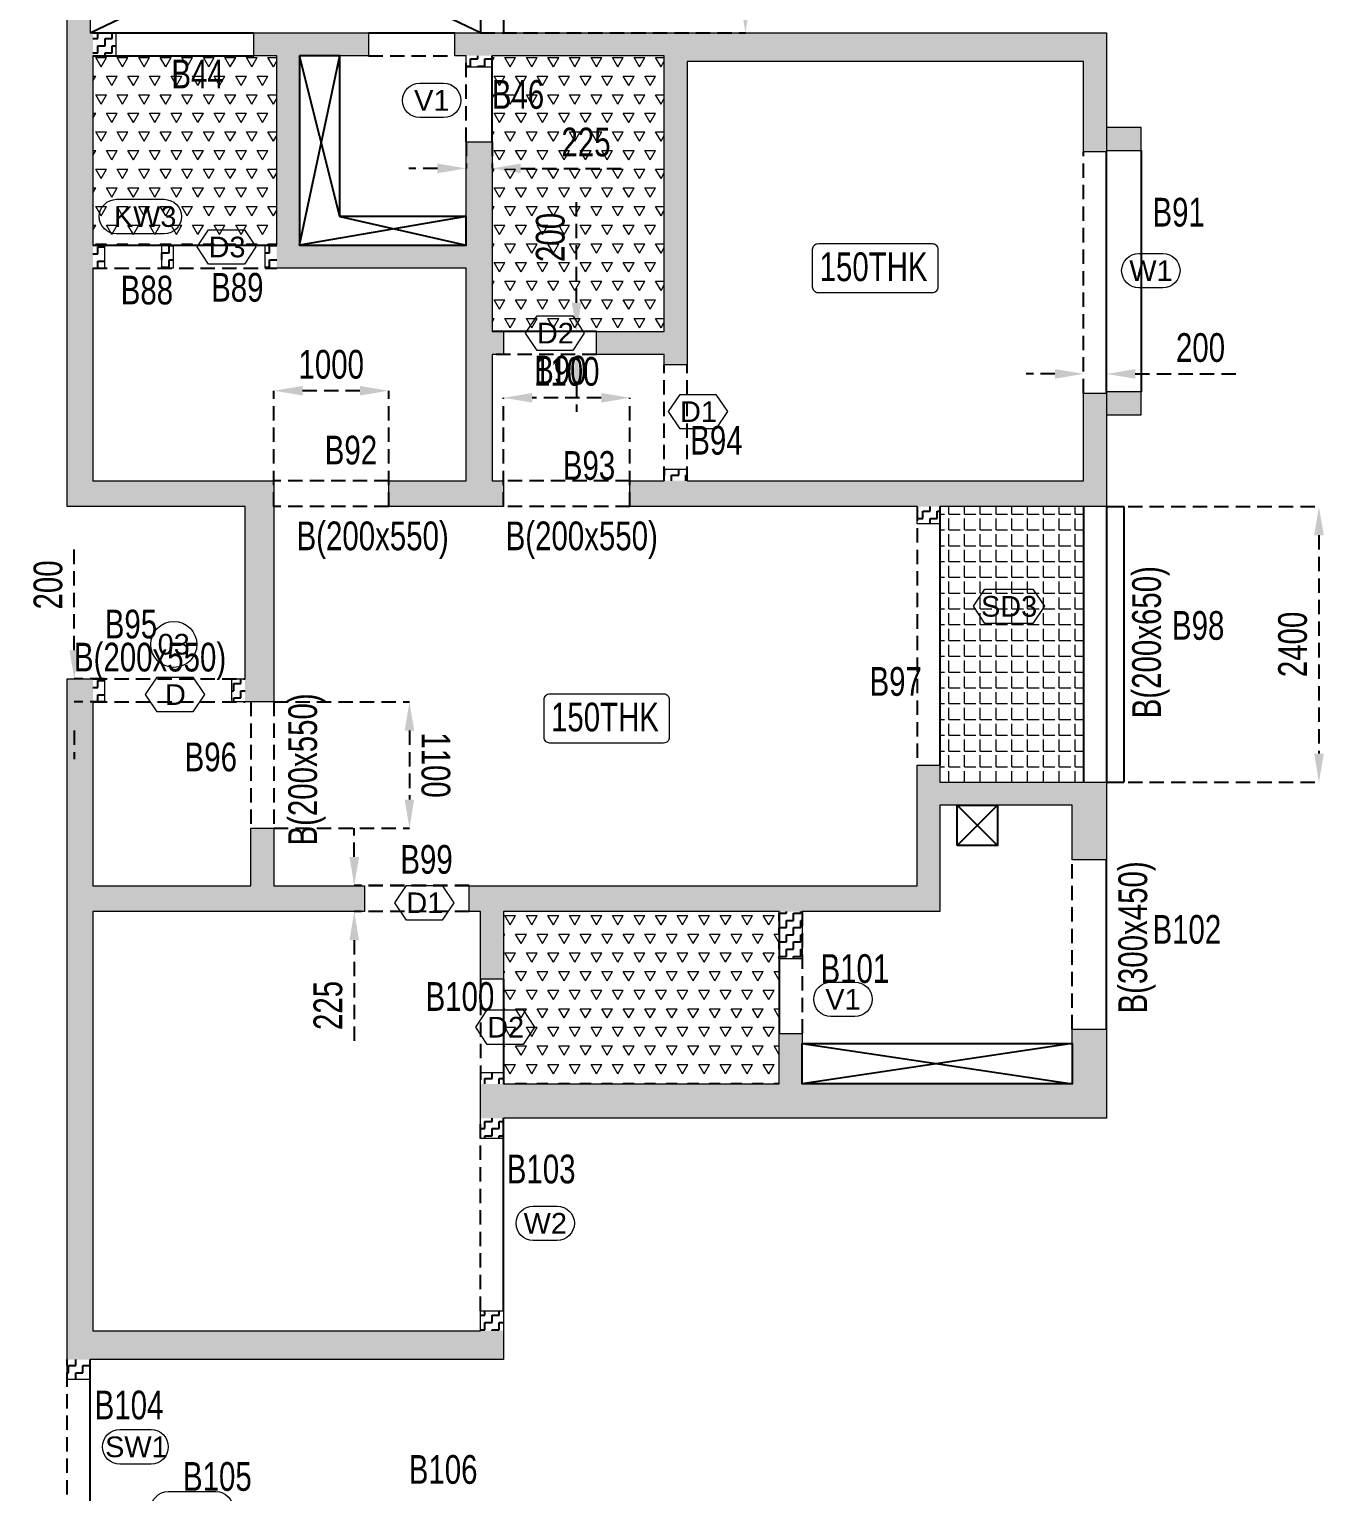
# Model space of a CAD drawing. Header units: millimetres. Extents: x 17 to 40023, y 104 to 56685.
# Drawn here: x 14408 to 25678, y 29027 to 41758 of the extents above; entities that cross this region are included whole.
import ezdxf
from ezdxf.enums import TextEntityAlignment as Align

# ---------------------------------------------------------------- set-up
doc = ezdxf.new("R2010")
doc.units = ezdxf.units.MM
doc.linetypes.add('HIDDEN', pattern=[0.375, 0.25, -0.125])
for name, color, linetype, lineweight in [('A-OPNG-DOOR-TAGS', 8, 'Continuous', 15), ('A-OPNG-WNDW-TAGS', 8, 'Continuous', 15), ("S-BEAM NO'S", 2, 'Continuous', 20), ('S-GENERAL', 252, 'Continuous', 20), ('S-HATCH', 8, 'Continuous', 20), ('s-text', 20, 'Continuous', 13), ('S-WALL', 100, 'Continuous', 20)]:
    doc.layers.add(name, color=color, linetype=linetype, lineweight=lineweight)
for name, color, linetype in [('S-BEAM', 4, 'HIDDEN'), ('S-BEAM 1', 6, 'Continuous'), ('S-CUTOUT', 25, 'Continuous'), ('S-WALL HATCH', 251, 'Continuous')]:
    doc.layers.add(name, color=color, linetype=linetype)
doc.styles.add('Dim.s & Anno.(Misc.)', font='ARIALN.TTF')
doc.styles.add('SOBHA', font='swisscl.ttf')
doc.styles.add('SOBHA SMALL', font='arial.ttf', dxfattribs={"height": 100})
doc.dimstyles.new('S-100-2', dxfattribs={"dimscale": 100, "dimtxt": 2.5, "dimasz": 2.5, "dimexe": 0, "dimexo": 0, "dimgap": 1, "dimtad": 1, "dimdec": 0, "dimzin": 0, "dimdsep": 46, "dimtxsty": 'SOBHA', "dimcen": 0.0895, "dimclrd": 8, "dimclre": 8, "dimclrt": 2, "dimadec": 0, "dimazin": 0, "dimtfac": 1, "dimtdec": 0, "dimtofl": 0, "dimtmove": 0, "dimatfit": 3, "dimfxl": 0.18, "dimtolj": 1, "dimtzin": 0, "dimlwd": -1, "dimlwe": -1, "dimarcsym": 1})
pattern_1 = [(0, (0, 0), (62.5, 62.5), [62.5, -62.5]), (90, (62.5, 0), (-62.5, 62.5), [62.5, -62.5])]
pattern_2 = [(60, (105314.17, -1923.17), (-93.75, 162.379763), [93.75, -93.75]), (120, (105314.17, -1923.17), (-187.5, 1e-07), [93.75, -93.75]), (0, (105267.3, -1841.98), (93.75, 162.379763), [93.75, -93.75])]

# ---------------------------------------------------------------- blocks, each defined once
blk = doc.blocks.new('WING 05 TYP WALLS')
at = {"layer": 'S-WALL HATCH', "ltscale": 7.5, "transparency": 33554687}
h = blk.add_hatch(color=251, dxfattribs=at)
h.dxf.hatch_style = 1
h.paths.add_polyline_path([(-596732, -58173), (-598307, -58173), (-598307, -56323), (-598307, -56123), (-598307, -54473), (-598307, -54273), (-598332, -54273), (-598332, -54060), (-598532, -54060), (-598532, -58398), (-596982, -58398), (-596982, -59898), (-596982, -60098), (-596732, -60098), (-596732, -59898)])
h = blk.add_hatch(dxfattribs=at)
h.set_pattern_fill('ZIGZAG', color=251, scale=500)
h.set_pattern_definition([(0, (-598306.83, -56322.9), (62.5, 62.5), [62.5, -62.5]), (90, (-598244.33, -56322.9), (-62.5, 62.5), [62.5, -62.5])])
h.paths.add_polyline_path([(-598207, -56123), (-598307, -56123), (-598307, -56323), (-598207, -56323)])
h.paths.add_polyline_path([(-598107, -54273), (-598307, -54273), (-598307, -54473), (-598107, -54473)])
h = blk.add_hatch(color=251, dxfattribs=at)
h.dxf.hatch_style = 1
h.paths.add_polyline_path([(-594832, -55223), (-595057, -55223), (-595057, -56123), (-596507, -56123), (-596507, -54473), (-595907, -54473), (-595907, -54273), (-596907, -54273), (-596907, -54473), (-596707, -54473), (-596707, -56123), (-596707, -56323), (-595057, -56323), (-595057, -58173), (-595732, -58173), (-595732, -58398), (-594732, -58398), (-594732, -58173), (-594832, -58173), (-594832, -57073), (-594732, -57073), (-594732, -56873), (-594832, -56873)])
h = blk.add_hatch(color=251, dxfattribs=at)
h.dxf.hatch_style = 1
h.paths.add_polyline_path([(-589482, -54273), (-593132, -54273), (-595157, -54273), (-595157, -54473), (-595057, -54473), (-594832, -54473), (-593332, -54473), (-593332, -56873), (-593922, -56873), (-593922, -57073), (-593332, -57073), (-593332, -57163), (-593132, -57163), (-593132, -54523), (-589682, -54523), (-589682, -55310), (-589482, -55310), (-589482, -54523)])
h = blk.add_hatch(dxfattribs=at)
h.set_pattern_fill('ZIGZAG', color=251, scale=500)
h.set_pattern_definition(pattern_1)
h.paths.add_polyline_path([(-594832, -54473), (-595057, -54473), (-595057, -54573), (-594832, -54573)], flags=17)
h = blk.add_hatch(dxfattribs=at)
h.set_pattern_fill('ZIGZAG', color=251, scale=500)
h.set_pattern_definition(pattern_1)
h.paths.add_polyline_path([(-597607, -56123), (-597707, -56123), (-597707, -56323), (-597607, -56323)])
h = blk.add_hatch(dxfattribs=at)
h.set_pattern_fill('ZIGZAG', color=251, scale=500)
h.set_pattern_definition(pattern_1)
h.paths.add_polyline_path([(-596707, -56123), (-596807, -56123), (-596807, -56323), (-596707, -56323)], flags=17)
h = blk.add_hatch(color=251, dxfattribs=at)
h.dxf.hatch_style = 1
h.paths.add_polyline_path([(-589482, -58173), (-589482, -57410), (-589682, -57410), (-589682, -58173), (-593132, -58173), (-593332, -58173), (-593632, -58173), (-593632, -58398), (-591132, -58398), (-590932, -58398), (-589482, -58398)])
h = blk.add_hatch(dxfattribs=at)
h.set_pattern_fill('ZIGZAG', color=251, scale=500)
h.set_pattern_definition(pattern_1)
h.paths.add_polyline_path([(-593132, -58073), (-593332, -58073), (-593332, -58173), (-593132, -58173)], flags=17)
h = blk.add_hatch(dxfattribs=at)
h.set_pattern_fill('ZIGZAG', color=251, scale=500)
h.set_pattern_definition(pattern_1)
h.paths.add_polyline_path([(-590932, -58398), (-591132, -58398), (-591132, -58548), (-590932, -58548)])
h = blk.add_hatch(color=251, dxfattribs=at)
h.dxf.hatch_style = 1
h.paths.add_polyline_path([(-595942, -61698), (-596732, -61698), (-596732, -61198), (-596932, -61198), (-596932, -61698), (-598307, -61698), (-598307, -60098), (-598307, -59898), (-598532, -59898), (-598532, -65823), (-598332, -65823), (-594732, -65823), (-594732, -65573), (-594932, -65573), (-598307, -65573), (-598307, -61923), (-595942, -61923)])
h = blk.add_hatch(dxfattribs=at)
h.set_pattern_fill('ZIGZAG', color=251, scale=500)
h.set_pattern_definition([(0, (-598306.83, -60097.9), (62.5, 62.5), [62.5, -62.5]), (90, (-598244.33, -60097.9), (-62.5, 62.5), [62.5, -62.5])])
h.paths.add_polyline_path([(-598207, -59898), (-598307, -59898), (-598307, -60098), (-598207, -60098)])
h = blk.add_hatch(dxfattribs=at)
h.set_pattern_fill('ZIGZAG', color=251, scale=500)
h.set_pattern_definition(pattern_1)
h.paths.add_polyline_path([(-596982, -59898), (-597097, -59898), (-597097, -60098), (-596982, -60098)], flags=17)
h = blk.add_hatch(color=251, dxfattribs=at)
h.dxf.hatch_style = 1
h.paths.add_polyline_path([(-590932, -61698), (-590932, -60998), (-589782, -60998), (-589782, -61473), (-589482, -61473), (-589482, -60798), (-589782, -60798), (-590932, -60798), (-590932, -60648), (-591132, -60648), (-591132, -60798), (-591132, -61698), (-595032, -61698), (-595032, -61923), (-594932, -61923), (-594932, -62513), (-594732, -62513), (-594732, -61923), (-592332, -61923), (-592132, -61923), (-590932, -61923)])
h = blk.add_hatch(dxfattribs=at)
h.set_pattern_fill('ZIGZAG', color=251, scale=500)
h.set_pattern_definition(pattern_1)
h.paths.add_polyline_path([(-592132, -61923), (-592332, -61923), (-592332, -62335), (-592132, -62335)], flags=17)
h = blk.add_hatch(color=251, dxfattribs=at)
h.dxf.hatch_style = 1
h.paths.add_polyline_path([(-589482, -62948), (-589782, -62948), (-589782, -63423), (-592132, -63423), (-592132, -62985), (-592332, -62985), (-592332, -63423), (-594732, -63423), (-594932, -63423), (-594932, -63723), (-594732, -63723), (-589482, -63723)])
h = blk.add_hatch(dxfattribs=at)
h.set_pattern_fill('ZIGZAG', color=251, scale=500)
h.set_pattern_definition(pattern_1)
h.paths.add_polyline_path([(-594732, -63323), (-594932, -63323), (-594932, -63423), (-594732, -63423)], flags=17)
h = blk.add_hatch(dxfattribs=at)
h.set_pattern_fill('ZIGZAG', color=251, scale=500)
h.set_pattern_definition(pattern_1)
h.paths.add_polyline_path([(-594732, -63723), (-594932, -63723), (-594932, -63898), (-594732, -63898)], flags=17)
h = blk.add_hatch(dxfattribs=at)
h.set_pattern_fill('ZIGZAG', color=251, scale=500)
h.set_pattern_definition(pattern_1)
h.paths.add_polyline_path([(-594732, -65398), (-594932, -65398), (-594932, -65573), (-594732, -65573)])
h = blk.add_hatch(dxfattribs=at)
h.set_pattern_fill('ZIGZAG', color=251, scale=500)
h.set_pattern_definition(pattern_1)
h.paths.add_polyline_path([(-598332, -65823), (-598532, -65823), (-598532, -65998), (-598332, -65998)])
at = {"layer": 'S-WALL'}
for points in [[(-597097, -60098), (-597097, -59898), (-596982, -59898), (-596982, -58398), (-598532, -58398), (-598532, -54060), (-598332, -54060), (-598332, -54273), (-598107, -54273), (-598107, -54473), (-598307, -54473), (-598307, -56123), (-598207, -56123), (-598207, -56323), (-598307, -56323), (-598307, -58173), (-596732, -58173), (-596732, -59898), (-596732, -59898), (-596732, -60098)], [(-595732, -58398), (-595732, -58173), (-595057, -58173), (-595057, -56323), (-596807, -56323), (-596807, -56123), (-596707, -56123), (-596707, -54473), (-596907, -54473), (-596907, -54273), (-595907, -54273), (-595907, -54473), (-596507, -54473), (-596507, -56123), (-595057, -56123), (-595057, -55223), (-594832, -55223), (-594832, -56873), (-594732, -56873), (-594732, -57073), (-594832, -57073), (-594832, -58173), (-594732, -58173), (-594732, -58398)], [(-593922, -57073), (-593922, -56873), (-593332, -56873), (-593332, -54473), (-594832, -54473), (-594832, -54573), (-595057, -54573), (-595057, -54473), (-595157, -54473), (-595157, -54273), (-593132, -54273), (-589482, -54273), (-589482, -54523), (-589482, -55310), (-589682, -55310), (-589682, -54523), (-593132, -54523), (-593132, -57163), (-593332, -57163), (-593332, -57073)], [(-597607, -56323), (-597707, -56323), (-597707, -56123), (-597607, -56123)], [(-593632, -58398), (-593632, -58173), (-593332, -58173), (-593332, -58073), (-593132, -58073), (-593132, -58173), (-589682, -58173), (-589682, -57410), (-589482, -57410), (-589482, -58173), (-589482, -58398), (-590932, -58398), (-590932, -58548), (-591132, -58548), (-591132, -58398)], [(-598207, -60098), (-598307, -60098), (-598307, -61698), (-596932, -61698), (-596932, -61198), (-596732, -61198), (-596732, -61698), (-595942, -61698), (-595942, -61923), (-598307, -61923), (-598307, -65573), (-594932, -65573), (-594932, -65398), (-594732, -65398), (-594732, -65573), (-594732, -65823), (-598332, -65823), (-598332, -65998), (-598532, -65998), (-598532, -65823), (-598532, -59898), (-598307, -59898), (-598207, -59898)], [(-595032, -61698), (-591132, -61698), (-591132, -60798), (-591132, -60648), (-590932, -60648), (-590932, -60798), (-589782, -60798), (-589482, -60798), (-589482, -61473), (-589782, -61473), (-589782, -60998), (-590932, -60998), (-590932, -61698), (-590932, -61923), (-592132, -61923), (-592132, -62335), (-592332, -62335), (-592332, -61923), (-594732, -61923), (-594732, -62513), (-594932, -62513), (-594932, -61923), (-595032, -61923)], [(-594932, -63323), (-594732, -63323), (-594732, -63423), (-592332, -63423), (-592332, -62985), (-592132, -62985), (-592132, -63423), (-589782, -63423), (-589782, -62948), (-589482, -62948), (-589482, -63723), (-594732, -63723), (-594732, -63898), (-594932, -63898), (-594932, -63723), (-594932, -63423)]]:
    blk.add_lwpolyline(points, close=True, dxfattribs=at)
blk = doc.blocks.new('rer')
at = {"layer": 'S-HATCH', "linetype": 'Continuous', "ltscale": 500, "transparency": 33554687}
h = blk.add_hatch(dxfattribs=at)
h.set_pattern_fill('HONEY', color=25, scale=400)
h.set_pattern_definition([(0, (-597856.83, -91847.9), (75, 43.30127), [50, -100]), (120, (-597856.83, -91847.9), (-75, 43.30127), [50, -100]), (60, (-597856.83, -91847.9), (2e-14, 86.60254), [-100, 50])])
h.paths.add_polyline_path([(-594432, -50548), (-594732, -50548), (-594732, -50698), (-594432, -50698)])
h.paths.add_polyline_path([(-594432, -52198), (-594732, -52198), (-594732, -52398), (-594432, -52398)])
h.paths.add_polyline_path([(-589182, -55098), (-589482, -55098), (-589482, -55298), (-589182, -55298)])
h.paths.add_polyline_path([(-589182, -57398), (-589482, -57398), (-589482, -57410), (-589482, -57598), (-589182, -57598)])
at = {"layer": 'S-HATCH', "ltscale": 7.5}
h = blk.add_hatch(dxfattribs=at)
h.set_pattern_fill('TRIANG', color=8, scale=500)
h.set_pattern_definition(pattern_2)
h.paths.add_polyline_path([(-598307, -54473), (-596707, -54473), (-596707, -56123), (-598307, -56123)])
h = blk.add_hatch(dxfattribs=at)
h.set_pattern_fill('TRIANG', color=8, scale=500)
h.set_pattern_definition(pattern_2)
h.paths.add_polyline_path([(-593332, -54473), (-594832, -54473), (-594832, -56873), (-593332, -56873)])
h = blk.add_hatch(dxfattribs=at)
h.set_pattern_fill('ANGLE', color=8, scale=500)
h.set_pattern_definition([(0, (0, 0), (0, 137.5), [100, -37.5]), (90, (0, 0), (-137.5, 8e-15), [100, -37.5])])
h.paths.add_polyline_path([(-590932, -60798), (-589682, -60798), (-589682, -58398), (-590932, -58398)])
h = blk.add_hatch(dxfattribs=at)
h.set_pattern_fill('TRIANG', color=8, scale=500)
h.set_pattern_definition(pattern_2)
h.paths.add_polyline_path([(-594732, -63423), (-592332, -63423), (-592332, -61923), (-594732, -61923)])
at = {"layer": 'S-BEAM', "ltscale": 500}
for p, q in [((-595907, -54473), (-595157, -54473)), ((-595057, -55223), (-595057, -54473)), ((-589682, -57410), (-589682, -55310)), ((-598307, -56323), (-596707, -56323)), ((-593922, -57073), (-594832, -57073)), ((-593332, -58173), (-593332, -57163)), ((-593132, -58173), (-593132, -57163)), ((-595732, -58173), (-596732, -58173)), ((-593632, -58173), (-594732, -58173)), ((-595732, -58398), (-596732, -58398)), ((-593632, -58398), (-594732, -58398)), ((-591132, -58398), (-591132, -60648)), ((-598307, -59898), (-596982, -59898)), ((-598307, -60098), (-596982, -60098)), ((-596932, -60098), (-596932, -61198)), ((-596732, -60098), (-596732, -61198)), ((-589782, -62948), (-589782, -61473)), ((-595032, -61698), (-595942, -61698)), ((-595032, -61923), (-595942, -61923)), ((-592132, -61923), (-592132, -62985)), ((-594932, -62513), (-594932, -63423)), ((-594932, -65398), (-594932, -63723)), ((-598532, -67373), (-598532, -65823))]:
    blk.add_line(p, q, dxfattribs=at)
at = {"layer": 'S-BEAM 1', "color": 1}
for p, q in [((-594932, -52648), (-594932, -54273)), ((-594732, -52648), (-594732, -54273)), ((-598307, -54273), (-596907, -54273)), ((-595907, -54273), (-595157, -54273)), ((-598307, -54473), (-596907, -54473)), ((-594832, -55223), (-594832, -54473)), ((-589482, -57410), (-589482, -55310)), ((-589182, -55298), (-589182, -57398)), ((-598307, -56123), (-596707, -56123)), ((-593922, -56873), (-594832, -56873)), ((-590932, -58398), (-590932, -60648)), ((-589682, -58398), (-589682, -60798)), ((-589482, -58398), (-589482, -60798)), ((-589482, -58398), (-589332, -58398)), ((-589332, -58398), (-589332, -60798)), ((-589482, -60798), (-589332, -60798)), ((-589482, -62948), (-589482, -61473)), ((-592332, -61923), (-592332, -62985)), ((-594732, -62513), (-594732, -63423)), ((-594732, -65398), (-594732, -63723)), ((-598332, -67373), (-598332, -65823))]:
    blk.add_line(p, q, dxfattribs=at)
for points in [[(-596507, -54473), (-596507, -56123), (-595057, -56123), (-595057, -55873), (-596157, -55873), (-596157, -54473)], [(-590782, -61348), (-590782, -60998), (-590432, -60998), (-590432, -61348)], [(-592132, -63073), (-589782, -63073), (-589782, -63423), (-592132, -63423)]]:
    blk.add_lwpolyline(points, close=True, dxfattribs=at)
at = {"layer": 'S-CUTOUT', "color": 35}
for p, q in [((-598332, -54273), (-594932, -52648)), ((-594932, -54273), (-598332, -52648)), ((-596507, -56123), (-596157, -54473)), ((-596157, -55873), (-596507, -54473)), ((-595057, -55873), (-596507, -56123)), ((-596157, -55873), (-595057, -56123)), ((-590432, -60998), (-590782, -61348)), ((-590782, -60998), (-590432, -61348)), ((-589782, -63073), (-592132, -63423)), ((-592132, -63073), (-589782, -63423))]:
    blk.add_line(p, q, dxfattribs=at)
at = {"layer": 'S-WALL'}
for points in [[(-589482, -55298), (-589182, -55298), (-589182, -55098), (-589482, -55098)], [(-589482, -57598), (-589182, -57598), (-589182, -57398), (-589482, -57398)]]:
    blk.add_lwpolyline(points, close=True, dxfattribs=at)
blk = doc.blocks.new('TAGS W5')
at = {"layer": 'A-OPNG-DOOR-TAGS'}
for points in [[(29462, -15543), (29254, -15543, -1), (29254, -15243), (29462, -15243, -1)], [(27029, -16554), (26614, -16554, -1), (26614, -16254), (27029, -16254, -1)], [(35723, -17025), (35515, -17025, -1), (35515, -16725), (35723, -16725, -1)], [(33042, -23368), (32834, -23368, -1), (32834, -23068), (33042, -23068, -1)], [(30450, -25318), (30242, -25318, -1), (30242, -25018), (30450, -25018, -1)], [(27479, -27804), (27064, -27804, -1), (27064, -27504), (27479, -27504, -1)]]:
    blk.add_lwpolyline(points, format="xyb", close=True, dxfattribs=at)
for points in [[(27727, -16819), (27416, -16819), (27316, -16669), (27416, -16519), (27727, -16519), (27827, -16669)], [(30586, -17569), (30275, -17569), (30175, -17419), (30275, -17269), (30586, -17269), (30686, -17419)], [(31833, -18252), (31521, -18252), (31421, -18102), (31521, -17952), (31833, -17952), (31933, -18102)], [(34593, -19947), (34174, -19947), (34074, -19797), (34174, -19647), (34593, -19647), (34693, -19797)], [(27279, -20715), (26967, -20715), (26867, -20565), (26967, -20415), (27279, -20415), (27379, -20565)], [(29450, -22528), (29138, -22528), (29038, -22378), (29138, -22228), (29450, -22228), (29550, -22378)], [(30154, -23611), (29842, -23611), (29742, -23461), (29842, -23311), (30154, -23311), (30254, -23461)]]:
    blk.add_lwpolyline(points, close=True, dxfattribs=at)
blk.add_circle((27113, -20129), 200, dxfattribs=at)
at = {"layer": 'A-OPNG-WNDW-TAGS'}
blk.add_lwpolyline([(26915, -27264), (26643, -27264, -1), (26643, -26964), (26915, -26964, -1)], format="xyb", close=True, dxfattribs=at)
at = {"layer": 'A-OPNG-DOOR-TAGS', "style": 'SOBHA SMALL'}
for s, p in [('V1', (29359, -15393)), ('KW3', (26863, -16404)), ('D3', (27576, -16669)), ('W1', (35620, -16875)), ('D2', (30435, -17419)), ('D1', (31681, -18102)), ('SD3', (34385, -19797, 0)), ('03', (27112, -20127)), ('D', (27127, -20565)), ('D1', (29298, -22378)), ('V1', (32939, -23218)), ('D2', (30002, -23461)), ('W2', (30347, -25168)), ('SW1', (26787, -27114))]:
    blk.add_text(s, height=180, dxfattribs=at).set_placement(p, align=Align.MIDDLE_CENTER)
blk = doc.blocks.new('*D166')
at = {"layer": 'Defpoints', "color": 0, "linetype": 'Continuous', "ltscale": 500, "transparency": 16777216}
for p in [(18337, 43353), (18337, 41728), (20643, 41728)]:
    blk.add_point(p, dxfattribs=at)
at = {"layer": 'S-BEAM', "color": 8, "ltscale": 500, "transparency": 16777216}
for p, q in [((18337, 43353), (20643, 43353)), ((20643, 43103), (20643, 41978)), ((18337, 41728), (20643, 41728))]:
    blk.add_line(p, q, dxfattribs=at)
at = {"layer": 'S-BEAM', "color": 8, "linetype": 'Continuous', "ltscale": 500, "transparency": 16777216}
for points in [[(20602, 43103), (20685, 43103), (20643, 43353)], [(20602, 41978), (20685, 41978), (20643, 41728)]]:
    blk.add_solid(points, dxfattribs=at)
at = {"layer": 'S-BEAM', "color": 2, "linetype": 'Continuous', "ltscale": 500, "transparency": 16777216, "insert": (20415, 42540), "char_height": 250, "attachment_point": 5, "rotation": 90, "style": 'SOBHA'}
blk.add_mtext('\\A1;1625', dxfattribs=at)
blk = doc.blocks.new('*D172')
at = {"layer": 'Defpoints', "color": 0, "linetype": 'Continuous', "ltscale": 500, "transparency": 16777216}
for p in [(16537, 38612), (16537, 37603), (17537, 37603)]:
    blk.add_point(p, dxfattribs=at)
at = {"layer": 'S-BEAM', "color": 8, "ltscale": 500, "transparency": 16777216}
for p, q in [((16537, 37603), (16537, 38612)), ((17287, 38612), (16787, 38612)), ((17537, 37603), (17537, 38612))]:
    blk.add_line(p, q, dxfattribs=at)
at = {"layer": 'S-BEAM', "color": 8, "linetype": 'Continuous', "ltscale": 500, "transparency": 16777216}
for points in [[(16787, 38653), (16787, 38570), (16537, 38612)], [(17287, 38653), (17287, 38570), (17537, 38612)]]:
    blk.add_solid(points, dxfattribs=at)
at = {"layer": 'S-BEAM', "color": 2, "linetype": 'Continuous', "ltscale": 500, "transparency": 16777216, "insert": (17037, 38840), "char_height": 250, "attachment_point": 5, "style": 'SOBHA'}
blk.add_mtext('\\A1;1000', dxfattribs=at)
blk = doc.blocks.new('*D173')
at = {"layer": 'Defpoints', "color": 0, "linetype": 'Continuous', "ltscale": 500, "transparency": 16777216}
for p in [(18537, 38550), (18537, 37603), (19637, 37603)]:
    blk.add_point(p, dxfattribs=at)
at = {"layer": 'S-BEAM', "color": 8, "ltscale": 500, "transparency": 16777216}
for p, q in [((18537, 37603), (18537, 38550)), ((19387, 38550), (18787, 38550)), ((19637, 37603), (19637, 38550))]:
    blk.add_line(p, q, dxfattribs=at)
at = {"layer": 'S-BEAM', "color": 8, "linetype": 'Continuous', "ltscale": 500, "transparency": 16777216}
for points in [[(18787, 38592), (18787, 38508), (18537, 38550)], [(19387, 38592), (19387, 38508), (19637, 38550)]]:
    blk.add_solid(points, dxfattribs=at)
at = {"layer": 'S-BEAM', "color": 2, "linetype": 'Continuous', "ltscale": 500, "transparency": 16777216, "insert": (19087, 38778), "char_height": 250, "attachment_point": 5, "style": 'SOBHA'}
blk.add_mtext('\\A1;1100', dxfattribs=at)
blk = doc.blocks.new('*D174')
at = {"layer": 'Defpoints', "color": 0, "linetype": 'Continuous', "ltscale": 500, "transparency": 16777216}
for p in [(16537, 35903), (16537, 34803), (17718, 34803)]:
    blk.add_point(p, dxfattribs=at)
at = {"layer": 'S-BEAM', "color": 8, "ltscale": 500, "transparency": 16777216}
for p, q in [((16537, 35903), (17718, 35903)), ((17718, 35653), (17718, 35053)), ((16537, 34803), (17718, 34803))]:
    blk.add_line(p, q, dxfattribs=at)
at = {"layer": 'S-BEAM', "color": 8, "linetype": 'Continuous', "ltscale": 500, "transparency": 16777216}
for points in [[(17759, 35653), (17676, 35653), (17718, 35903)], [(17759, 35053), (17676, 35053), (17718, 34803)]]:
    blk.add_solid(points, dxfattribs=at)
at = {"layer": 'S-BEAM', "color": 2, "linetype": 'Continuous', "ltscale": 500, "transparency": 16777216, "insert": (17946, 35353), "char_height": 250, "attachment_point": 5, "rotation": 270.0008, "style": 'SOBHA'}
blk.add_mtext('\\A1;1100', dxfattribs=at)
blk = doc.blocks.new('*D175')
at = {"layer": 'Defpoints', "color": 0, "linetype": 'Continuous', "ltscale": 500, "transparency": 16777216}
for p in [(23787, 37603), (23787, 35203), (25636, 35203)]:
    blk.add_point(p, dxfattribs=at)
at = {"layer": 'S-BEAM', "color": 8, "ltscale": 500, "transparency": 16777216}
for p, q in [((23787, 37603), (25636, 37603)), ((25636, 37353), (25636, 35453)), ((23787, 35203), (25636, 35203))]:
    blk.add_line(p, q, dxfattribs=at)
at = {"layer": 'S-BEAM', "color": 8, "linetype": 'Continuous', "ltscale": 500, "transparency": 16777216}
for points in [[(25595, 37353), (25678, 37353), (25636, 37603)], [(25595, 35453), (25678, 35453), (25636, 35203)]]:
    blk.add_solid(points, dxfattribs=at)
at = {"layer": 'S-BEAM', "color": 2, "linetype": 'Continuous', "ltscale": 500, "transparency": 16777216, "insert": (25408, 36403), "char_height": 250, "attachment_point": 5, "rotation": 90, "style": 'SOBHA'}
blk.add_mtext('\\A1;2400', dxfattribs=at)
blk = doc.blocks.new('*D128')
at = {"layer": 'Defpoints', "color": 0, "linetype": 'Continuous', "ltscale": 500, "transparency": 16777216}
for p in [(18212, 40778), (18437, 40778), (18437, 40547)]:
    blk.add_point(p, dxfattribs=at)
at = {"layer": 'S-BEAM', "color": 8, "ltscale": 500, "transparency": 16777216}
for p, q in [((18212, 40778), (18212, 40547)), ((18437, 40778), (18437, 40547)), ((17962, 40547), (17712, 40547)), ((18687, 40547), (19573, 40547))]:
    blk.add_line(p, q, dxfattribs=at)
at = {"layer": 'S-BEAM', "color": 8, "linetype": 'Continuous', "ltscale": 500, "transparency": 16777216}
for points in [[(17962, 40589), (17962, 40505), (18212, 40547)], [(18687, 40589), (18687, 40505), (18437, 40547)]]:
    blk.add_solid(points, dxfattribs=at)
at = {"layer": 'S-BEAM', "color": 2, "linetype": 'Continuous', "ltscale": 500, "transparency": 16777216, "insert": (19255, 40775), "char_height": 250, "attachment_point": 5, "style": 'SOBHA'}
blk.add_mtext('\\A1;225', dxfattribs=at)
blk = doc.blocks.new('*D148')
at = {"layer": 'Defpoints', "color": 0, "linetype": 'Continuous', "ltscale": 500, "transparency": 16777216}
for p in [(19173, 39128), (19347, 39128), (19347, 38928)]:
    blk.add_point(p, dxfattribs=at)
at = {"layer": 'S-BEAM', "color": 8, "ltscale": 500, "transparency": 16777216}
for p, q in [((19173, 39378), (19173, 40264)), ((19347, 39128), (19173, 39128)), ((19347, 38928), (19173, 38928)), ((19173, 38678), (19173, 38428))]:
    blk.add_line(p, q, dxfattribs=at)
at = {"layer": 'S-BEAM', "color": 8, "linetype": 'Continuous', "ltscale": 500, "transparency": 16777216}
for points in [[(19131, 39378), (19214, 39378), (19173, 39128)], [(19131, 38678), (19214, 38678), (19173, 38928)]]:
    blk.add_solid(points, dxfattribs=at)
at = {"layer": 'S-BEAM', "color": 2, "linetype": 'Continuous', "ltscale": 500, "transparency": 16777216, "insert": (18945, 39946), "char_height": 250, "attachment_point": 5, "rotation": 90, "style": 'SOBHA'}
blk.add_mtext('\\A1;200', dxfattribs=at)
blk = doc.blocks.new('*D149')
at = {"layer": 'Defpoints', "color": 0, "linetype": 'Continuous', "ltscale": 500, "transparency": 16777216}
for p in [(23787, 38758), (23587, 38590), (23787, 38603)]:
    blk.add_point(p, dxfattribs=at)
at = {"layer": 'S-BEAM', "color": 8, "ltscale": 500, "transparency": 16777216}
for p, q in [((23337, 38758), (23087, 38758)), ((23587, 38590), (23587, 38758)), ((23787, 38603), (23787, 38758)), ((24037, 38758), (24924, 38758))]:
    blk.add_line(p, q, dxfattribs=at)
at = {"layer": 'S-BEAM', "color": 8, "linetype": 'Continuous', "ltscale": 500, "transparency": 16777216}
for points in [[(23337, 38800), (23337, 38716), (23587, 38758)], [(24037, 38800), (24037, 38716), (23787, 38758)]]:
    blk.add_solid(points, dxfattribs=at)
at = {"layer": 'S-BEAM', "color": 2, "linetype": 'Continuous', "ltscale": 500, "transparency": 16777216, "insert": (24605, 38986), "char_height": 250, "attachment_point": 5, "style": 'SOBHA'}
blk.add_mtext('\\A1;200', dxfattribs=at)
blk = doc.blocks.new('*D150')
at = {"layer": 'Defpoints', "color": 0, "linetype": 'Continuous', "ltscale": 500, "transparency": 16777216}
for p in [(14800, 36103), (15062, 36103), (15062, 35903)]:
    blk.add_point(p, dxfattribs=at)
at = {"layer": 'S-BEAM', "color": 8, "ltscale": 500, "transparency": 16777216}
for p, q in [((14800, 36353), (14800, 37239)), ((15062, 36103), (14800, 36103)), ((15062, 35903), (14800, 35903)), ((14800, 35653), (14800, 35403))]:
    blk.add_line(p, q, dxfattribs=at)
at = {"layer": 'S-BEAM', "color": 8, "linetype": 'Continuous', "ltscale": 500, "transparency": 16777216}
for points in [[(14758, 36353), (14841, 36353), (14800, 36103)], [(14758, 35653), (14841, 35653), (14800, 35903)]]:
    blk.add_solid(points, dxfattribs=at)
at = {"layer": 'S-BEAM', "color": 2, "linetype": 'Continuous', "ltscale": 500, "transparency": 16777216, "insert": (14572, 36921), "char_height": 250, "attachment_point": 5, "rotation": 90, "style": 'SOBHA'}
blk.add_mtext('\\A1;200', dxfattribs=at)
blk = doc.blocks.new('*D151')
at = {"layer": 'Defpoints', "color": 0, "linetype": 'Continuous', "ltscale": 500, "transparency": 16777216}
for p in [(18237, 34303), (17237, 34078), (18237, 34078)]:
    blk.add_point(p, dxfattribs=at)
at = {"layer": 'S-BEAM', "color": 8, "ltscale": 500, "transparency": 16777216}
for p, q in [((17237, 34553), (17237, 34803)), ((18237, 34303), (17237, 34303)), ((18237, 34078), (17237, 34078)), ((17237, 33828), (17237, 32942))]:
    blk.add_line(p, q, dxfattribs=at)
at = {"layer": 'S-BEAM', "color": 8, "linetype": 'Continuous', "ltscale": 500, "transparency": 16777216}
for points in [[(17196, 34553), (17279, 34553), (17237, 34303)], [(17196, 33828), (17279, 33828), (17237, 34078)]]:
    blk.add_solid(points, dxfattribs=at)
at = {"layer": 'S-BEAM', "color": 2, "linetype": 'Continuous', "ltscale": 500, "transparency": 16777216, "insert": (17009, 33260), "char_height": 250, "attachment_point": 5, "rotation": 90, "style": 'SOBHA'}
blk.add_mtext('\\A1;225', dxfattribs=at)

msp = doc.modelspace()

# ---------------------------------------------------------------- linework, layer by layer
at = {"layer": 'S-GENERAL', "color": 160}
for points in [[(21278.3, 39892.7), (22268.9, 39892.7, -0.4142136), (22318.9, 39842.7), (22318.9, 39513.9, -0.4142136), (22268.9, 39463.9), (21278.3, 39463.9, -0.4142136), (21228.3, 39513.9), (21228.3, 39842.7, -0.4142136)], [(18939.8, 35972.9), (19930.4, 35972.9, -0.4142136), (19980.4, 35922.9), (19980.4, 35594.1, -0.4142136), (19930.4, 35544.1), (18939.8, 35544.1, -0.4142136), (18889.8, 35594.1), (18889.8, 35922.9, -0.4142136)]]:
    msp.add_lwpolyline(points, format="xyb", close=True, dxfattribs=at)

# ---------------------------------------------------------------- block references
at = {"layer": 'A-OPNG-DOOR-TAGS', "color": 2}
msp.add_blockref('TAGS W5', (-11446.5, 56531.8), dxfattribs=at)
at = {"layer": 'S-BEAM', "color": 1, "linetype": 'Continuous'}
msp.add_blockref('rer', (613268.9, 96000.7), dxfattribs=at)
at = {"layer": 'S-BEAM 1', "color": 1}
msp.add_blockref('WING 05 TYP WALLS', (613268.9, 96000.7), dxfattribs=at)

# ---------------------------------------------------------------- texts
at = {"layer": "S-BEAM NO'S", "color": 3, "linetype": 'Continuous', "style": 'SOBHA'}
for s, p in [('B44', (15645.3, 41244.4)), ('B46', (18434.8, 41065.9)), ('B91', (24186.8, 40040.9)), ('B88', (15204.3, 39362.9)), ('B89', (15991.3, 39386.9)), ('B90', (18803.3, 38665.9)), ('B92', (16980.3, 37969.9)), ('B94', (20162.8, 38055.4)), ('B93', (19053.3, 37835.9)), ('B95', (15065.3, 36455.4)), ('B98', (24356.8, 36443.4)), ('B97', (21723.3, 35955.9)), ('B96', (15760.3, 35298.4)), ('B99', (17638.8, 34406.9)), ('B102', (24186.8, 33797.4)), ('B101', (21296.8, 33456.4)), ('B100', (17858.3, 33212.9)), ('B103', (18565.3, 31711.4)), ('B104', (14977.3, 29656.9)), ('B105', (15746.3, 29034.9)), ('B106', (17711.8, 29095.9))]:
    msp.add_text(s, height=250, dxfattribs=at).set_placement(p)
at = {"layer": "S-BEAM NO'S", "color": 2, "char_height": 250, "width": 3976.363, "attachment_point": 3, "style": 'Dim.s & Anno.(Misc.)'}
for insert in [(18059.9, 37473, 0), (19880.4, 37473, 0), (16122.1, 36417.5)]:
    msp.add_mtext('{\\fSwis721 LtCn BT|b0|i0|c0|p34;B(200x550)}', dxfattribs=dict(at, insert=insert))
at = {"layer": "S-BEAM NO'S", "color": 2, "char_height": 250, "width": 3976.363, "attachment_point": 3, "rotation": 90, "style": 'Dim.s & Anno.(Misc.)'}
for s, insert in [('{\\fSwis721 LtCn BT|b0|i0|c0|p34;B(200x650)}', (24010, 37084.9, 0)), ('{\\fSwis721 LtCn BT|b0|i0|c0|p34;B(200x550)}', (16663.1, 35977.1, 0)), ('{\\fSwis721 LtCn BT|b0|i0|c0|p34;B(300x450)}', (23890.3, 34514.9))]:
    msp.add_mtext(s, dxfattribs=dict(at, insert=insert))
at = {"layer": 's-text', "color": 2, "char_height": 250, "width": 3976.363, "attachment_point": 1, "style": 'Dim.s & Anno.(Misc.)'}
for insert in [(21288.7, 39815.7, -416), (18950.2, 35895.8, -416)]:
    msp.add_mtext('{\\fSwis721 LtCn BT|b0|i0|c0|p34;150THK }', dxfattribs=dict(at, insert=insert))

# ---------------------------------------------------------------- dimensions: what is measured, and where the dimension line sits
at = {"layer": 'S-BEAM', "color": 6, "linetype": 'Continuous', "ltscale": 500}
for base, p1, p2, picture, middle in [((20643.3, 41727.8), (18337.1, 43352.8), (18337.1, 41727.8), '*D166', (20415.3, 42540.3)), ((19172.8, 39127.8), (19347.1, 38927.8), (19347.1, 39127.8), '*D148', (18944.8, 39946.1)), ((14799.8, 36102.8), (15062.1, 35902.8), (15062.1, 36102.8), '*D150', (14571.8, 36921.1)), ((17237.3, 34077.8), (18237.1, 34302.8), (18237.1, 34077.8), '*D151', (17009.3, 33259.9))]:
    dim = msp.add_linear_dim(base=base, p1=p1, p2=p2, angle=90, dimstyle='S-100-2', dxfattribs=at)
    dim.commit()
    dim.dimension.update_dxf_attribs({"geometry": picture, "text_midpoint": middle})
for base, p1, p2, picture, middle in [((18437.1, 40547.1), (18212.1, 40777.8), (18437.1, 40777.8), '*D128', (19255.1, 40775.1)), ((23787.1, 38758.1), (23587.1, 38590.3), (23787.1, 38602.8), '*D149', (24605.4, 38986.1)), ((16537.1, 38611.6), (17537.1, 37602.8), (16537.1, 37602.8), '*D172', (17037.1, 38839.6)), ((18537.1, 38550.1), (19637.1, 37602.8), (18537.1, 37602.8), '*D173', (19087.1, 38778.1))]:
    dim = msp.add_linear_dim(base=base, p1=p1, p2=p2, dimstyle='S-100-2', dxfattribs=at)
    dim.commit()
    dim.dimension.update_dxf_attribs({"geometry": picture, "text_midpoint": middle})
for p1, p2, distance, picture, middle in [((23787.1, 37602.8), (23787.1, 35202.8), 1849.2, '*D175', (25408.3, 36402.8)), ((16537.1, 35902.8), (16537.1, 34802.8), 1180.7, '*D174', (17945.8, 35352.9))]:
    dim = msp.add_aligned_dim(p1=p1, p2=p2, distance=distance, dimstyle='S-100-2', dxfattribs=at)
    dim.commit()
    dim.dimension.update_dxf_attribs({"geometry": picture, "text_midpoint": middle})

doc.saveas('drawing.dxf')
